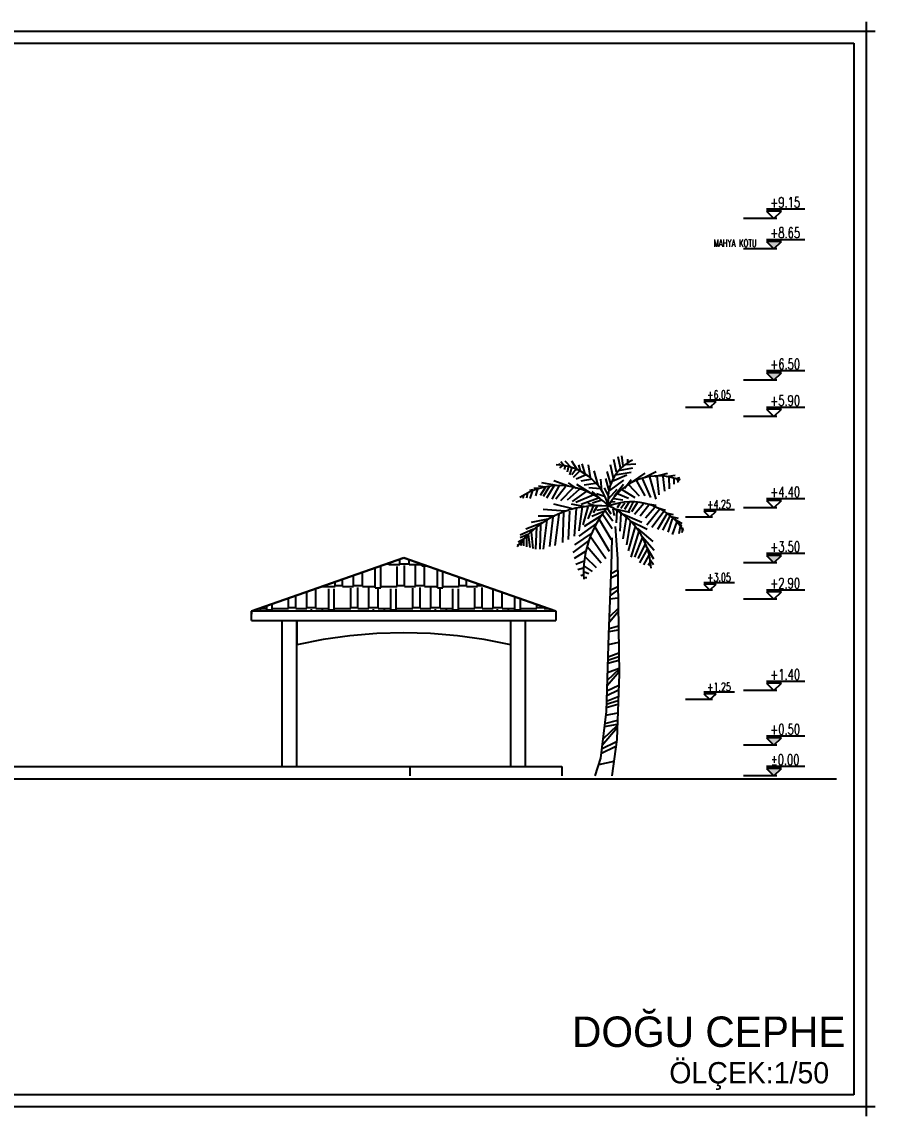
# Model space of a CAD drawing. Extents: x 3907.4 to 3911.57, y -3054.42 to -3053.7.
# Drawn here: x 3910.8143 to 3911.0948, y -3054.4197 to -3054.0601 of the extents above; entities that cross this region are included whole.
import ezdxf
from ezdxf.enums import TextEntityAlignment as Align

# ---------------------------------------------------------------- set-up
doc = ezdxf.new("R2010")
doc.units = 0
doc.header["$LTSCALE"] = 2
doc.header["$MEASUREMENT"] = 0
for name, color, linetype in [('DUVAR', 7, 'CONTINUOUS'), ('KİREMİT', 9, 'CONTINUOUS'), ('SıVA', 6, 'CONTINUOUS'), ('TEXT', 11, 'CONTINUOUS')]:
    doc.layers.add(name, color=color, linetype=linetype)
doc.styles.add('İSİM', font='comicbd.ttf')
doc.styles.add('KAPı-PEN', font='simplex.shx', dxfattribs={"width": 0.7, "height": 10})

msp = doc.modelspace()

# ---------------------------------------------------------------- hatches: boundary and pattern name
at = {"layer": 'TEXT'}
for points in [[(3911.059040014955, -3054.13225818283), (3911.064040014955, -3054.13225818283), (3911.061540014955, -3054.134658182831)], [(3911.059040014955, -3054.175410818685), (3911.064040014955, -3054.175410818685), (3911.061540014955, -3054.177810818685)], [(3911.059040014955, -3054.235410818685), (3911.064040014955, -3054.235410818685), (3911.061540014955, -3054.237810818685)], [(3911.059040014955, -3054.295410818685), (3911.064040014955, -3054.295410818685), (3911.061540014955, -3054.297810818685)], [(3911.059040014955, -3054.305410818685), (3911.064040014955, -3054.305410818685), (3911.061540014955, -3054.307810818685)]]:
    msp.add_hatch(color=3, dxfattribs=at).paths.add_polyline_path(points)

# ---------------------------------------------------------------- linework, layer by layer
at = {"layer": 'DUVAR', "color": 2}
for p, q in [((3910.939817502468, -3054.23625133768), (3910.889817502468, -3054.25375133768)), ((3910.889817502468, -3054.25375133768), (3910.939817502468, -3054.23625133768)), ((3910.989817502468, -3054.25375133768), (3910.939817502468, -3054.23625133768)), ((3910.939817502468, -3054.23625133768), (3910.989817502468, -3054.25375133768)), ((3910.989817502468, -3054.25375133768), (3910.889817502468, -3054.25375133768)), ((3910.889817502468, -3054.254695196036), (3910.889817502468, -3054.25375133768)), ((3910.889817502468, -3054.256810818685), (3910.889817502468, -3054.25375133768)), ((3910.889817502468, -3054.25375133768), (3910.889817502468, -3054.254695196036)), ((3910.989817502468, -3054.25375133768), (3910.989817502468, -3054.256810818685)), ((3910.889817502468, -3054.256810818685), (3910.989817502468, -3054.256810818685))]:
    msp.add_line(p, q, dxfattribs=at)
at = {"layer": 'DUVAR', "color": 3}
for p, q in [((3910.899817502469, -3054.304810818685), (3910.899817502469, -3054.256810818685)), ((3910.904649502468, -3054.256810818685), (3910.904649502468, -3054.264810818684)), ((3910.904649502468, -3054.304810818685), (3910.904649502468, -3054.256810818685)), ((3910.974985502468, -3054.264810818685), (3910.974985502468, -3054.256810818685)), ((3910.974985502468, -3054.304810818685), (3910.974985502468, -3054.256810818685)), ((3910.979817502468, -3054.304810818685), (3910.979817502468, -3054.256810818685)), ((3910.913351917804, -3054.26306462951), (3910.904649502468, -3054.264810818684)), ((3910.922131045666, -3054.261813723575), (3910.913351917804, -3054.26306462951)), ((3910.930961439078, -3054.261061726727), (3910.922131045666, -3054.261813723575)), ((3910.939817502468, -3054.260810818686), (3910.930961439078, -3054.261061726727)), ((3910.948673565859, -3054.261061726727), (3910.939817502468, -3054.260810818686)), ((3910.957503959271, -3054.261813723575), (3910.948673565859, -3054.261061726727)), ((3910.966283087133, -3054.263064629511), (3910.957503959271, -3054.261813723575)), ((3910.974985502468, -3054.264810818685), (3910.966283087133, -3054.263064629511))]:
    msp.add_line(p, q, dxfattribs=at)
at = {"layer": 'DUVAR', "color": 7}
for p, q in [((3910.505817502468, -3054.304810818685), (3910.941817502468, -3054.304810818685)), ((3910.941817502468, -3054.304810818685), (3910.941817502468, -3054.307810818685))]:
    msp.add_line(p, q, dxfattribs=at)
at = {"layer": 'DUVAR', "color": 11}
for p, q in [((3910.941817502468, -3054.304810818685), (3910.991817502468, -3054.304810818685)), ((3910.991817502468, -3054.304810818685), (3910.991817502468, -3054.307810818685))]:
    msp.add_line(p, q, dxfattribs=at)
at = {"layer": 'DUVAR', "color": 4}
msp.add_line((3910.394250460824, -3054.308810818685), (3911.082139237683, -3054.308810818685), dxfattribs=at)
at = {"layer": 'KİREMİT', "color": 9}
for p, q in [((3910.934975602744, -3054.238430653967), (3910.934975602744, -3054.237946002584)), ((3910.938575602744, -3054.238430653967), (3910.938575602744, -3054.236686002584)), ((3910.941575602744, -3054.238430653967), (3910.941575602744, -3054.236866672777)), ((3910.926275602744, -3054.245630653968), (3910.926275602744, -3054.240991002584)), ((3910.930475602744, -3054.246080653968), (3910.930475602744, -3054.239521002583)), ((3910.932275602744, -3054.246080653968), (3910.932275602744, -3054.239180653968)), ((3910.934448027361, -3054.238130653967), (3910.934975602744, -3054.238130653967)), ((3910.934975602744, -3054.238430653967), (3910.938575602744, -3054.238430653967)), ((3910.937675602744, -3054.245630653968), (3910.937675602744, -3054.239030653967)), ((3910.938575602744, -3054.238130653967), (3910.941575602744, -3054.238130653967)), ((3910.940075602744, -3054.245630653968), (3910.940075602744, -3054.238730653968)), ((3910.941575602744, -3054.238430653967), (3910.945775602744, -3054.238430653967)), ((3910.943675602744, -3054.245630653968), (3910.943675602744, -3054.238880653967)), ((3910.945775602744, -3054.238880653967), (3910.945775602744, -3054.238336672777)), ((3910.945775602744, -3054.238880653967), (3910.947329834718, -3054.238880653967)), ((3910.946675602744, -3054.245630653968), (3910.946675602744, -3054.239330653967)), ((3910.950875602744, -3054.246080653968), (3910.950875602744, -3054.240121672777)), ((3910.952675602744, -3054.246080653968), (3910.952675602744, -3054.240751672777)), ((3910.917275602744, -3054.245630653968), (3910.917275602744, -3054.244141002584)), ((3910.919675602745, -3054.245630653968), (3910.919675602745, -3054.243301002583)), ((3910.923275602745, -3054.245630653968), (3910.923275602745, -3054.242041002583)), ((3910.958075602744, -3054.245630653968), (3910.958075602744, -3054.242641672777)), ((3910.960475602744, -3054.245630653968), (3910.960475602744, -3054.243481672776)), ((3910.964075602744, -3054.245630653968), (3910.964075602744, -3054.244741672776)), ((3910.904375602744, -3054.252830653968), (3910.904375602744, -3054.248656002584)), ((3910.907975602745, -3054.252830653968), (3910.907975602745, -3054.247396002584)), ((3910.910975602744, -3054.252830653968), (3910.910975602744, -3054.246530653968)), ((3910.911733741647, -3054.246080653968), (3910.911875602744, -3054.246080653968)), ((3910.911875602744, -3054.246080653968), (3910.911875602744, -3054.246031002584)), ((3910.913019455932, -3054.245630653968), (3910.917275602744, -3054.245630653968)), ((3910.915175602745, -3054.253280653968), (3910.915175602745, -3054.246380653968)), ((3910.916975602745, -3054.253280653968), (3910.916975602745, -3054.246380653968)), ((3910.917275602744, -3054.245330653967), (3910.919675602745, -3054.245330653967)), ((3910.919675602745, -3054.245630653968), (3910.923275602745, -3054.245630653968)), ((3910.922375602745, -3054.252830653968), (3910.922375602745, -3054.246230653967)), ((3910.923275602745, -3054.245330653967), (3910.926275602744, -3054.245330653967)), ((3910.924775602744, -3054.252830653968), (3910.924775602744, -3054.245930653968)), ((3910.926275602744, -3054.245630653968), (3910.930475602744, -3054.245630653968)), ((3910.928375602744, -3054.252830653968), (3910.928375602744, -3054.246080653968)), ((3910.930475602744, -3054.246080653968), (3910.932275602744, -3054.246080653968)), ((3910.931375602744, -3054.252830653968), (3910.931375602744, -3054.246530653968)), ((3910.932275602744, -3054.245630653968), (3910.937675602744, -3054.245630653968)), ((3910.935575602744, -3054.253280653968), (3910.935575602744, -3054.246380653968)), ((3910.937375602744, -3054.253280653968), (3910.937375602744, -3054.246380653968)), ((3910.937675602744, -3054.245330653967), (3910.940075602744, -3054.245330653967)), ((3910.940075602744, -3054.245630653968), (3910.943675602744, -3054.245630653968)), ((3910.942775602744, -3054.252830653968), (3910.942775602744, -3054.246230653967)), ((3910.943675602744, -3054.245330653967), (3910.946675602744, -3054.245330653967)), ((3910.945175602744, -3054.252830653968), (3910.945175602744, -3054.245930653968)), ((3910.946675602744, -3054.245630653968), (3910.950875602744, -3054.245630653968)), ((3910.948775602744, -3054.252830653968), (3910.948775602744, -3054.246080653968)), ((3910.950875602744, -3054.246080653968), (3910.952675602744, -3054.246080653968)), ((3910.951775602744, -3054.252830653968), (3910.951775602744, -3054.246530653968)), ((3910.952675602744, -3054.245630653968), (3910.958075602744, -3054.245630653968)), ((3910.955975602744, -3054.253280653968), (3910.955975602744, -3054.246380653968)), ((3910.957775602744, -3054.253280653968), (3910.957775602744, -3054.246380653968)), ((3910.958075602744, -3054.245330653967), (3910.960475602744, -3054.245330653967)), ((3910.960475602744, -3054.245630653968), (3910.964075602744, -3054.245630653968)), ((3910.963175602744, -3054.252830653968), (3910.963175602744, -3054.246230653967)), ((3910.964075602744, -3054.245330653967), (3910.965758406147, -3054.245330653967)), ((3910.965575602744, -3054.252830653968), (3910.965575602744, -3054.245930653968)), ((3910.969175602744, -3054.252830653968), (3910.969175602744, -3054.246526672777)), ((3910.972175602744, -3054.252830653968), (3910.972175602744, -3054.247576672777)), ((3910.894775602744, -3054.253280653968), (3910.894775602744, -3054.252016002583)), ((3910.896575602744, -3054.253280653968), (3910.896575602744, -3054.251386002583)), ((3910.901975602744, -3054.252830653968), (3910.901975602744, -3054.249496002583)), ((3910.976375602744, -3054.253280653968), (3910.976375602744, -3054.249046672777)), ((3910.978175602744, -3054.253280653968), (3910.978175602744, -3054.249676672777)), ((3910.983575602744, -3054.252830653968), (3910.983575602744, -3054.251566672777)), ((3910.892448027361, -3054.252830653968), (3910.894775602744, -3054.252830653968)), ((3910.892675602744, -3054.25375133768), (3910.892675602744, -3054.253280653968)), ((3910.894775602744, -3054.253280653968), (3910.896575602744, -3054.253280653968)), ((3910.895675602744, -3054.25375133768), (3910.895675602744, -3054.253730653968)), ((3910.896575602744, -3054.252830653968), (3910.901975602744, -3054.252830653968)), ((3910.899875602744, -3054.25375133768), (3910.899875602744, -3054.253580653968)), ((3910.901675602744, -3054.25375133768), (3910.901675602744, -3054.253580653968)), ((3910.901975602744, -3054.252530653967), (3910.904375602744, -3054.252530653967)), ((3910.904375602744, -3054.252830653968), (3910.907975602745, -3054.252830653968)), ((3910.907075602744, -3054.25375133768), (3910.907075602744, -3054.253430653967)), ((3910.907975602745, -3054.252530653967), (3910.910975602744, -3054.252530653967)), ((3910.909475602744, -3054.25375133768), (3910.909475602744, -3054.253130653968)), ((3910.910975602744, -3054.252830653968), (3910.915175602745, -3054.252830653968)), ((3910.913075602744, -3054.25375133768), (3910.913075602744, -3054.253280653968)), ((3910.915175602745, -3054.253280653968), (3910.916975602745, -3054.253280653968)), ((3910.916075602745, -3054.25375133768), (3910.916075602745, -3054.253730653968)), ((3910.916975602745, -3054.252830653968), (3910.922375602745, -3054.252830653968)), ((3910.920275602744, -3054.25375133768), (3910.920275602744, -3054.253580653968)), ((3910.922075602744, -3054.25375133768), (3910.922075602744, -3054.253580653968)), ((3910.922375602745, -3054.252530653967), (3910.924775602744, -3054.252530653967)), ((3910.924775602744, -3054.252830653968), (3910.928375602744, -3054.252830653968)), ((3910.927475602744, -3054.25375133768), (3910.927475602744, -3054.253430653967)), ((3910.928375602744, -3054.252530653967), (3910.931375602744, -3054.252530653967)), ((3910.929875602744, -3054.25375133768), (3910.929875602744, -3054.253130653968)), ((3910.931375602744, -3054.252830653968), (3910.935575602744, -3054.252830653968)), ((3910.933475602744, -3054.25375133768), (3910.933475602744, -3054.253280653968)), ((3910.935575602744, -3054.253280653968), (3910.937375602744, -3054.253280653968)), ((3910.936475602744, -3054.25375133768), (3910.936475602744, -3054.253730653968)), ((3910.937375602744, -3054.252830653968), (3910.942775602744, -3054.252830653968)), ((3910.940675602744, -3054.25375133768), (3910.940675602744, -3054.253580653968)), ((3910.942475602744, -3054.25375133768), (3910.942475602744, -3054.253580653968)), ((3910.942775602744, -3054.252530653967), (3910.945175602744, -3054.252530653967)), ((3910.945175602744, -3054.252830653968), (3910.948775602744, -3054.252830653968)), ((3910.947875602744, -3054.25375133768), (3910.947875602744, -3054.253430653967)), ((3910.948775602744, -3054.252530653967), (3910.951775602744, -3054.252530653967)), ((3910.950275602744, -3054.25375133768), (3910.950275602744, -3054.253130653968)), ((3910.951775602744, -3054.252830653968), (3910.955975602744, -3054.252830653968)), ((3910.953875602744, -3054.25375133768), (3910.953875602744, -3054.253280653968)), ((3910.955975602744, -3054.253280653968), (3910.957775602744, -3054.253280653968)), ((3910.956875602744, -3054.25375133768), (3910.956875602744, -3054.253730653968)), ((3910.957775602744, -3054.252830653968), (3910.963175602744, -3054.252830653968)), ((3910.961075602744, -3054.25375133768), (3910.961075602744, -3054.253580653968)), ((3910.962875602744, -3054.25375133768), (3910.962875602744, -3054.253580653968)), ((3910.963175602744, -3054.252530653967), (3910.965575602744, -3054.252530653967)), ((3910.965575602744, -3054.252830653968), (3910.969175602744, -3054.252830653968)), ((3910.968275602744, -3054.25375133768), (3910.968275602744, -3054.253430653967)), ((3910.969175602744, -3054.252530653967), (3910.972175602744, -3054.252530653967)), ((3910.970675602744, -3054.25375133768), (3910.970675602744, -3054.253130653968)), ((3910.972175602744, -3054.252830653968), (3910.976375602744, -3054.252830653968)), ((3910.974275602744, -3054.25375133768), (3910.974275602744, -3054.253280653968)), ((3910.976375602744, -3054.253280653968), (3910.978175602744, -3054.253280653968)), ((3910.977275602744, -3054.25375133768), (3910.977275602744, -3054.253730653968)), ((3910.978175602744, -3054.252830653968), (3910.983575602744, -3054.252830653968)), ((3910.981475602744, -3054.25375133768), (3910.981475602744, -3054.253580653968)), ((3910.983275602744, -3054.25375133768), (3910.983275602744, -3054.253580653968)), ((3910.983575602744, -3054.252530653967), (3910.985975602744, -3054.252530653967)), ((3910.985975602744, -3054.252830653968), (3910.985975602744, -3054.252406672776)), ((3910.985975602744, -3054.252830653968), (3910.987186977575, -3054.252830653968)), ((3910.988675602744, -3054.25375133768), (3910.988675602744, -3054.253430653967))]:
    msp.add_line(p, q, dxfattribs=at)
at = {"layer": 'SıVA', "color": 9}
for p, q in [((3910.99121421903, -3054.205883082599), (3910.99093629903, -3054.205169562599)), ((3910.99260597903, -3054.206061642599), (3910.99149285903, -3054.204634602599)), ((3910.99497189903, -3054.206596602599), (3910.99288461903, -3054.204456042599)), ((3910.99705917903, -3054.207488682599), (3910.99511085903, -3054.204456042599)), ((3910.99942581903, -3054.208559322599), (3910.99845165903, -3054.205348122599)), ((3911.00972397903, -3054.208024362599), (3911.00888949903, -3054.203920362599)), ((3911.01111573903, -3054.206596602599), (3911.01028053903, -3054.203028282599)), ((3911.01195093903, -3054.205883082599), (3911.01153333903, -3054.202671882599)), ((3911.01278613903, -3054.205526682599), (3911.01612621903, -3054.205348122599)), ((3911.01334269903, -3054.203742522599), (3911.01334269903, -3054.204991002599)), ((3910.99204941903, -3054.205883082599), (3910.99107525903, -3054.206596602599)), ((3910.99288461903, -3054.206061642599), (3910.99260597903, -3054.207132282599)), ((3910.99399773903, -3054.206061642599), (3910.99358013903, -3054.208024362599)), ((3910.99497189903, -3054.206775162599), (3910.99427637903, -3054.208916442599)), ((3910.99636365903, -3054.207132282599), (3910.99511085903, -3054.208916442599)), ((3910.99747677903, -3054.207845802599), (3910.99552845903, -3054.209808522599)), ((3910.99984269903, -3054.208916442599), (3910.99650261903, -3054.210343482599)), ((3910.99789437903, -3054.207667242599), (3910.99733781903, -3054.205704522599)), ((3911.00123445903, -3054.209808522599), (3911.00053893903, -3054.205704522599)), ((3911.00374005903, -3054.212306202599), (3911.00248725903, -3054.207667242599)), ((3911.00791533903, -3054.211949802599), (3911.00666253903, -3054.207845802599)), ((3911.00874981903, -3054.210165642599), (3911.00777565903, -3054.205704522599)), ((3911.00833221903, -3054.211057722599), (3911.01320373903, -3054.208916442599)), ((3911.00930637903, -3054.208916442599), (3911.01459549903, -3054.208024362599)), ((3911.01042021903, -3054.207488682599), (3911.01515205903, -3054.206596602599)), ((3911.01473445903, -3054.211414122599), (3911.01918765903, -3054.208380762599)), ((3911.01890973903, -3054.209808522599), (3911.02280637903, -3054.207845802599)), ((3911.02238877903, -3054.209451402599), (3911.02656405903, -3054.208380762599)), ((3911.02614645903, -3054.209451402599), (3911.02906893903, -3054.209095002599)), ((3910.98634341903, -3054.213019722599), (3910.98411645903, -3054.212663322599)), ((3910.99010109903, -3054.212484762599), (3910.98522957903, -3054.211592682599)), ((3910.98773517903, -3054.212663322599), (3910.98564717903, -3054.216053082599)), ((3910.98912693903, -3054.212663322599), (3910.98676101903, -3054.216588762599)), ((3910.99079661903, -3054.212663322599), (3910.98856965903, -3054.216945162599)), ((3910.99399773903, -3054.212663322599), (3910.98912693903, -3054.210879162599)), ((3910.99302357903, -3054.212841882599), (3910.98982245903, -3054.216945162599)), ((3910.99664229903, -3054.213376842599), (3910.99399773903, -3054.211592682599)), ((3911.00109549903, -3054.214803882599), (3910.99678125903, -3054.212127642599)), ((3911.00179101903, -3054.210343482599), (3910.99803333903, -3054.211057722599)), ((3911.00290485903, -3054.211771242599), (3910.99914717903, -3054.212306202599)), ((3911.00499213903, -3054.214268922599), (3911.00457453903, -3054.210343482599)), ((3911.00721909903, -3054.213733962599), (3911.00624493903, -3054.210165642599)), ((3911.01208989903, -3054.210700602599), (3911.00749773903, -3054.214090362599)), ((3911.01208989903, -3054.212127642599), (3911.00902845903, -3054.216053082599)), ((3911.01236853903, -3054.213376842599), (3911.01459549903, -3054.210522042599)), ((3911.01376029903, -3054.212127642599), (3911.01723933903, -3054.215874522599)), ((3911.01640485903, -3054.210879162599), (3911.01904869903, -3054.215874522599)), ((3911.01821349903, -3054.210165642599), (3911.02099701903, -3054.216410202599)), ((3911.02057941903, -3054.209629962599), (3911.02266741903, -3054.216945162599)), ((3911.02308501903, -3054.209273562599), (3911.02364157903, -3054.215518122599)), ((3911.02503333903, -3054.209451402599), (3911.02558989903, -3054.214268922599)), ((3911.02698165903, -3054.209629962599), (3911.02712061903, -3054.213555402599)), ((3911.02865205903, -3054.210165642599), (3911.02865205903, -3054.211949802599)), ((3911.02934757903, -3054.210165642599), (3911.03060037903, -3054.209808522599)), ((3911.02976517903, -3054.210343482599), (3911.03004309903, -3054.211414122599)), ((3910.97924565903, -3054.215874522599), (3910.97896701903, -3054.216766602599)), ((3910.98049773903, -3054.214803882599), (3910.98021981903, -3054.216588762599)), ((3910.98230709903, -3054.213911802599), (3910.98119397903, -3054.214090362599)), ((3910.98216813903, -3054.214090362599), (3910.98133293903, -3054.216766602599)), ((3910.98453405903, -3054.213376842599), (3910.98258573903, -3054.213376842599)), ((3910.98383781903, -3054.213555402599), (3910.98314229903, -3054.215874522599)), ((3910.98648237903, -3054.213019722599), (3910.98467301903, -3054.215695962599)), ((3910.99552845903, -3054.213198282599), (3910.99135317903, -3054.217480842599)), ((3910.99747677903, -3054.213733962599), (3910.99358013903, -3054.217302282599)), ((3910.99984269903, -3054.214447482599), (3910.99525053903, -3054.217658682599)), ((3911.00234829903, -3054.215518122599), (3910.99636365903, -3054.218015802599)), ((3911.00443557903, -3054.213555402599), (3911.00067789903, -3054.213198282599)), ((3911.00443557903, -3054.216766602599), (3911.00179101903, -3054.214447482599)), ((3911.00582733903, -3054.216053082599), (3911.00318349903, -3054.215161002599)), ((3911.00721909903, -3054.216053082599), (3911.00582733903, -3054.213198282599)), ((3911.00986365903, -3054.213733962599), (3911.00708013903, -3054.216945162599)), ((3911.01028053903, -3054.215161002599), (3911.01376029903, -3054.216588762599)), ((3911.01153333903, -3054.213733962599), (3911.01584757903, -3054.216410202599)), ((3910.99497189903, -3054.219978522599), (3910.98912693903, -3054.218550762599)), ((3910.99942581903, -3054.219442842599), (3910.99497189903, -3054.218550762599)), ((3910.99650261903, -3054.219978522599), (3910.99580709903, -3054.229077882599)), ((3910.99845165903, -3054.219442842599), (3910.99733781903, -3054.227293722599)), ((3911.00387901903, -3054.216588762599), (3910.99817301903, -3054.218729322599)), ((3911.00039997903, -3054.219442842599), (3910.99872957903, -3054.225331002599)), ((3911.00262621903, -3054.219086442599), (3911.00039997903, -3054.218372922599)), ((3911.00206965903, -3054.219265002599), (3911.00039997903, -3054.223368282599)), ((3911.00499213903, -3054.217302282599), (3911.00193069903, -3054.218194362599)), ((3911.00346141903, -3054.219265002599), (3911.00206965903, -3054.221405562599)), ((3911.00680149903, -3054.219978522599), (3911.00318349903, -3054.220692042599)), ((3911.00680149903, -3054.219978522599), (3911.00791533903, -3054.221762682599)), ((3911.00819325903, -3054.217658682599), (3911.00930637903, -3054.217837242599)), ((3911.00888949903, -3054.216766602599), (3911.01181197903, -3054.217123722599)), ((3911.01083781903, -3054.218372922599), (3911.01000261903, -3054.219799962599)), ((3911.01250749903, -3054.218194362599), (3911.01125469903, -3054.219978522599)), ((3911.01389925903, -3054.217837242599), (3911.01236853903, -3054.220334922599)), ((3911.01529101903, -3054.217837242599), (3911.01376029903, -3054.220870602599)), ((3911.01682173903, -3054.217837242599), (3911.01473445903, -3054.221049162599)), ((3911.01877005903, -3054.218372922599), (3911.01570861903, -3054.221941242599)), ((3911.02044045903, -3054.218907882599), (3911.01751797903, -3054.222476202599)), ((3911.01918765903, -3054.218372922599), (3911.02280637903, -3054.218907882599)), ((3911.02238877903, -3054.219621402599), (3911.01932733903, -3054.223189722599)), ((3911.02308501903, -3054.219621402599), (3911.02586853903, -3054.220513482599)), ((3910.98717861903, -3054.223546842599), (3910.98175053903, -3054.224617482599)), ((3910.98954381903, -3054.222476202599), (3910.98397749903, -3054.222476202599)), ((3910.99288461903, -3054.220870602599), (3910.98564717903, -3054.220334922599)), ((3910.98884829903, -3054.222833322599), (3910.98773517903, -3054.232467642599)), ((3910.99079661903, -3054.221941242599), (3910.98954381903, -3054.232111242599)), ((3910.99232733903, -3054.221227002599), (3910.99204941903, -3054.231219162599)), ((3910.99427637903, -3054.220870602599), (3910.99385877903, -3054.230148522599)), ((3911.00485317903, -3054.222297642599), (3910.99914717903, -3054.225865962599)), ((3911.00582733903, -3054.220870602599), (3911.00165205903, -3054.222654762599)), ((3911.00527077903, -3054.221941242599), (3911.00833221903, -3054.226580202599)), ((3911.00610597903, -3054.220870602599), (3911.00861085903, -3054.224081802599)), ((3911.00861085903, -3054.220157082599), (3911.00902845903, -3054.222297642599)), ((3911.00916741903, -3054.220157082599), (3911.01417789903, -3054.221227002599)), ((3911.00986365903, -3054.220513482599), (3911.00965341903, -3054.224684442599)), ((3911.01125469903, -3054.221584122599), (3911.01083781903, -3054.227472282599)), ((3911.01097677903, -3054.221405562599), (3911.01807453903, -3054.224438922599)), ((3911.01292509903, -3054.223011882599), (3911.01181197903, -3054.229969962599)), ((3911.02392021903, -3054.220334922599), (3911.01974421903, -3054.225509562599)), ((3911.02545093903, -3054.220870602599), (3911.02141461903, -3054.226223082599)), ((3911.02628541903, -3054.221762682599), (3911.02322397903, -3054.226936602599)), ((3911.02725957903, -3054.222476202599), (3911.02489437903, -3054.227115162599)), ((3911.02600749903, -3054.221405562599), (3911.02837341903, -3054.221941242599)), ((3911.02809477903, -3054.223368282599), (3911.02670301903, -3054.227828682599)), ((3911.02767717903, -3054.222654762599), (3911.03004309903, -3054.223189722599)), ((3911.02879101903, -3054.223546842599), (3911.03129589903, -3054.224973882599)), ((3910.98244605903, -3054.226758762599), (3910.97813181903, -3054.228720762599)), ((3910.98564717903, -3054.224617482599), (3910.97994117903, -3054.226758762599)), ((3910.98342093903, -3054.226044522599), (3910.98314229903, -3054.233359722599)), ((3910.98481197903, -3054.225331002599), (3910.98453405903, -3054.233359722599)), ((3910.98689997903, -3054.223725402599), (3910.98564717903, -3054.233359722599)), ((3911.00332245903, -3054.224796042599), (3910.99733781903, -3054.229077882599)), ((3911.00262621903, -3054.226044522599), (3911.00735805903, -3054.234073962599)), ((3911.00415765903, -3054.223725402599), (3911.00805429903, -3054.230148522599)), ((3911.009373278006, -3054.225945378685), (3911.010101438006, -3054.236528418685)), ((3911.01431685903, -3054.224438922599), (3911.01306405903, -3054.231932682599)), ((3911.01584757903, -3054.226223082599), (3911.01362133903, -3054.233895402599)), ((3911.01403821903, -3054.223903962599), (3911.01988389903, -3054.226758762599)), ((3911.01668277903, -3054.226580202599), (3911.02169325903, -3054.230862042599)), ((3911.02948653903, -3054.224617482599), (3911.02809477903, -3054.228542922599)), ((3911.03032173903, -3054.225152442599), (3911.03129589903, -3054.225688122599)), ((3911.03073933903, -3054.226044522599), (3911.03032173903, -3054.228364362599)), ((3911.03143485903, -3054.226758762599), (3911.03129589903, -3054.228007242599)), ((3911.03143485903, -3054.226580202599), (3911.03185245903, -3054.226580202599)), ((3910.97938461903, -3054.229969962599), (3910.97743629903, -3054.231040602599)), ((3910.98063741903, -3054.228542922599), (3910.97813181903, -3054.229612842599)), ((3910.97924565903, -3054.230327082599), (3910.97924565903, -3054.232289802599)), ((3910.98021981903, -3054.229077882599), (3910.98021981903, -3054.232646202599)), ((3910.98077637903, -3054.228542922599), (3910.98133293903, -3054.232824762599)), ((3910.98175053903, -3054.227650842599), (3910.98230709903, -3054.233181882599)), ((3911.00067789903, -3054.230504922599), (3910.99538949903, -3054.234430362599)), ((3911.00179101903, -3054.228007242599), (3910.99594605903, -3054.231932682599)), ((3911.00123445903, -3054.229256442599), (3911.00624493903, -3054.236393082599)), ((3911.008294718006, -3054.229643778685), (3911.007973118006, -3054.238915458685)), ((3911.01710037903, -3054.227472282599), (3911.01445581903, -3054.236035962599)), ((3911.01821349903, -3054.229612842599), (3911.01570861903, -3054.236035962599)), ((3911.01821349903, -3054.229256442599), (3911.02211085903, -3054.233716842599)), ((3910.97827149903, -3054.231219162599), (3910.97715765903, -3054.232111242599)), ((3910.97854941903, -3054.231040602599), (3910.97827149903, -3054.232289802599)), ((3910.99970373903, -3054.234073962599), (3910.99580709903, -3054.236393082599)), ((3911.00012133903, -3054.232467642599), (3911.00471421903, -3054.237820122599)), ((3911.01918765903, -3054.231754122599), (3911.01682173903, -3054.236393082599)), ((3911.01988389903, -3054.233359722599), (3911.01737901903, -3054.237820122599)), ((3911.01946629903, -3054.232289802599), (3911.02197117903, -3054.236571642599)), ((3910.99914717903, -3054.237285162599), (3910.99636365903, -3054.238355802599)), ((3910.99942581903, -3054.235858122599), (3911.00304381903, -3054.239426442599)), ((3911.010101438006, -3054.236528418685), (3911.010633278006, -3054.274386498685)), ((3911.02044045903, -3054.235322442599), (3911.01863109903, -3054.238534362599)), ((3911.02085805903, -3054.237642282599), (3911.02016253903, -3054.238712202599)), ((3911.02099701903, -3054.236928042599), (3911.02197117903, -3054.238355802599)), ((3910.99886853903, -3054.239604282599), (3910.99705917903, -3054.240139962599)), ((3910.99886853903, -3054.238712202599), (3911.00179101903, -3054.240674922599)), ((3910.99914717903, -3054.240853482599), (3911.00067789903, -3054.241389162599)), ((3911.007973118006, -3054.238915458685), (3911.007174878006, -3054.261426018685)), ((3911.010197918006, -3054.240301218685), (3911.007877598006, -3054.241445538685)), ((3910.99900821903, -3054.241745562599), (3910.99803333903, -3054.242102682599)), ((3910.99900821903, -3054.242637642599), (3910.99998237903, -3054.242637642599)), ((3911.010197918006, -3054.241788258685), (3911.007877598006, -3054.242932578685)), ((3911.010197918006, -3054.246707778685), (3911.007610238006, -3054.248652738685)), ((3911.010197918006, -3054.245792418685), (3911.007699518006, -3054.246936738685)), ((3911.010197918006, -3054.249453378685), (3911.007610238006, -3054.249796578685)), ((3911.010287198006, -3054.252885378685), (3911.007431678006, -3054.255630978685)), ((3911.010376478006, -3054.253914978685), (3911.007431678006, -3054.257346978685)), ((3911.010465758006, -3054.258719778685), (3911.007342398006, -3054.259520898685)), ((3911.007174878006, -3054.261426018685), (3911.006376638006, -3054.286664898685)), ((3911.010376478006, -3054.259978338685), (3911.007163838006, -3054.260550498685)), ((3911.010488397979, -3054.264073472867), (3911.007074558006, -3054.264783138685)), ((3911.01055422075, -3054.268758949207), (3911.006896478006, -3054.269931138685)), ((3911.010570264468, -3054.26990099259), (3911.006896478006, -3054.270960738685)), ((3911.010555038006, -3054.267528738685), (3911.006985278006, -3054.268901538685)), ((3911.010610300853, -3054.272750911084), (3911.006697719846, -3054.276512881728)), ((3911.010622990458, -3054.273654197966), (3911.006697719846, -3054.278228881728)), ((3911.010608185104, -3054.272600305302), (3911.006775758006, -3054.274045458685)), ((3911.010633278006, -3054.274386498685), (3911.009835038006, -3054.295873698685)), ((3911.010493977281, -3054.278136226251), (3911.006585412727, -3054.280063826146)), ((3911.010437703398, -3054.279651019031), (3911.006585412727, -3054.281550866147)), ((3911.010305635663, -3054.283206047375), (3911.006390109949, -3054.284460848045)), ((3911.010262266059, -3054.284373479936), (3911.006390109949, -3054.285490448045)), ((3911.010352610682, -3054.281941563481), (3911.006478909949, -3054.283431248045)), ((3911.006376638006, -3054.286664898685), (3911.004514238006, -3054.302012898685)), ((3911.010156802065, -3054.287212382933), (3911.006180896235, -3054.288038890469)), ((3911.010005088772, -3054.291296234747), (3911.005261157055, -3054.295857554199)), ((3911.010016464993, -3054.290990007122), (3911.005759817815, -3054.291748101166)), ((3911.010064881354, -3054.289686724871), (3911.005879694981, -3054.290760195911)), ((3911.00997411054, -3054.292130113613), (3911.005011671535, -3054.297913559234)), ((3911.009514999103, -3054.298267397176), (3911.004679350475, -3054.300652210236)), ((3911.009727852249, -3054.296675383676), (3911.004871280938, -3054.299070515245)), ((3911.009835038006, -3054.295873698685), (3911.008239038006, -3054.307810818685)), ((3911.004514238006, -3054.302012898685), (3911.002651838006, -3054.307810818685)), ((3911.008861630699, -3054.303154199833), (3911.003810332226, -3054.304204258972))]:
    msp.add_line(p, q, dxfattribs=at)
for centre, radius, start, end in [((3911.02121013903, -3054.216869562599), 0.0141948144, 115.8877100420903, 189.7150000453611), ((3910.98951429903, -3054.223983882599), 0.0182847024, 16.11799999473387, 88.59680997754877), ((3910.99088805903, -3054.235666602599), 0.0231754032, 45.67870005105564, 123.8072800163196), ((3911.02359405903, -3054.227924442599), 0.0186469632, 67.46949992595765, 152.3288499941389), ((3911.00374653903, -3054.251955162599), 0.03285998640000001, 84.17727003012348, 144.0122300117549), ((3911.03155869903, -3054.241007562599), 0.032622696, 138.621520004735, 183.8057000331154), ((3910.99757901903, -3054.240669162599), 0.0235811376, 2.586699948732705, 66.24080001684467), ((3911.01460917903, -3054.238265082599), 0.0204379776, 32.46779999686204, 111.6168899795751)]:
    msp.add_arc(centre, radius, start, end, dxfattribs=at)
at = {"layer": 'TEXT', "color": 30}
for p, q in [((3911.091807748976, -3054.060082252563), (3911.091807748976, -3054.419684015943)), ((3910.371821334198, -3054.063082252564), (3911.094807748976, -3054.063082252564)), ((3911.094807748976, -3054.416684015943), (3910.371821334198, -3054.416684015943))]:
    msp.add_line(p, q, dxfattribs=at)
at = {"layer": 'TEXT', "color": 5, "ltscale": 50}
for p, q in [((3910.378821334198, -3054.067082252564), (3911.087807748976, -3054.067082252564)), ((3911.087807748976, -3054.067082252564), (3911.087807748976, -3054.412684015943)), ((3911.087807748976, -3054.412684015943), (3910.378821334198, -3054.412684015943))]:
    msp.add_line(p, q, dxfattribs=at)
at = {"layer": 'TEXT', "color": 3}
for p, q in [((3911.071647444361, -3054.121658182831), (3911.059040014955, -3054.121658182831)), ((3911.059040014955, -3054.122258182831), (3911.061540014955, -3054.12465818283)), ((3911.064040014955, -3054.122258182831), (3911.059040014955, -3054.122258182831)), ((3911.061540014955, -3054.12465818283), (3911.064040014955, -3054.122258182831)), ((3911.062540014955, -3054.12465818283), (3911.051540014955, -3054.12465818283)), ((3911.071647444361, -3054.131658182831), (3911.059040014955, -3054.131658182831)), ((3911.059040014955, -3054.13225818283), (3911.061540014955, -3054.134658182831)), ((3911.064040014955, -3054.13225818283), (3911.059040014955, -3054.13225818283)), ((3911.061540014955, -3054.134658182831), (3911.064040014955, -3054.13225818283)), ((3911.062540014955, -3054.134658182831), (3911.051540014955, -3054.134658182831)), ((3911.071647444361, -3054.174810818685), (3911.059040014955, -3054.174810818685)), ((3911.059040014955, -3054.175410818685), (3911.061540014955, -3054.177810818685)), ((3911.064040014955, -3054.175410818685), (3911.059040014955, -3054.175410818685)), ((3911.061540014955, -3054.177810818685), (3911.064040014955, -3054.175410818685)), ((3911.062540014955, -3054.177810818685), (3911.051540014955, -3054.177810818685)), ((3911.041311426127, -3054.186810818685), (3911.032511426127, -3054.186810818685)), ((3911.048597369651, -3054.184410818685), (3911.038511426127, -3054.184410818685)), ((3911.038511426127, -3054.184890818685), (3911.040511426127, -3054.186810818685)), ((3911.042511426127, -3054.184890818685), (3911.038511426127, -3054.184890818685)), ((3911.040511426127, -3054.186810818685), (3911.042511426127, -3054.184890818685)), ((3911.071647444361, -3054.186810818685), (3911.059040014955, -3054.186810818685)), ((3911.059040014955, -3054.187410818685), (3911.061540014955, -3054.189810818685)), ((3911.064040014955, -3054.187410818685), (3911.059040014955, -3054.187410818685)), ((3911.061540014955, -3054.189810818685), (3911.064040014955, -3054.187410818685)), ((3911.062540014955, -3054.189810818685), (3911.051540014955, -3054.189810818685)), ((3911.062540014955, -3054.219810818685), (3911.051540014955, -3054.219810818685)), ((3911.071647444361, -3054.216810818685), (3911.059040014955, -3054.216810818685)), ((3911.059040014955, -3054.217410818685), (3911.061540014955, -3054.219810818685)), ((3911.064040014955, -3054.217410818685), (3911.059040014955, -3054.217410818685)), ((3911.061540014955, -3054.219810818685), (3911.064040014955, -3054.217410818685)), ((3911.041311426127, -3054.222810818685), (3911.032511426127, -3054.222810818685)), ((3911.048597369651, -3054.220410818685), (3911.038511426127, -3054.220410818685)), ((3911.038511426127, -3054.220890818685), (3911.040511426127, -3054.222810818685)), ((3911.042511426127, -3054.220890818685), (3911.038511426127, -3054.220890818685)), ((3911.040511426127, -3054.222810818685), (3911.042511426127, -3054.220890818685)), ((3911.062540014955, -3054.237810818685), (3911.051540014955, -3054.237810818685)), ((3911.071647444361, -3054.234810818685), (3911.059040014955, -3054.234810818685)), ((3911.059040014955, -3054.235410818685), (3911.061540014955, -3054.237810818685)), ((3911.064040014955, -3054.235410818685), (3911.059040014955, -3054.235410818685)), ((3911.061540014955, -3054.237810818685), (3911.064040014955, -3054.235410818685)), ((3911.048597369651, -3054.244410818685), (3911.038511426127, -3054.244410818685)), ((3911.038511426127, -3054.244890818685), (3911.040511426127, -3054.246810818685)), ((3911.042511426127, -3054.244890818685), (3911.038511426127, -3054.244890818685)), ((3911.040511426127, -3054.246810818685), (3911.042511426127, -3054.244890818685)), ((3911.041311426127, -3054.246810818685), (3911.032511426127, -3054.246810818685)), ((3911.071647444361, -3054.246810818685), (3911.059040014955, -3054.246810818685)), ((3911.059040014955, -3054.247410818685), (3911.061540014955, -3054.249810818685)), ((3911.064040014955, -3054.247410818685), (3911.059040014955, -3054.247410818685)), ((3911.061540014955, -3054.249810818685), (3911.064040014955, -3054.247410818685)), ((3911.062540014955, -3054.249810818685), (3911.051540014955, -3054.249810818685)), ((3911.071647444361, -3054.276810818685), (3911.059040014955, -3054.276810818685)), ((3911.059040014955, -3054.277410818685), (3911.061540014955, -3054.279810818685)), ((3911.064040014955, -3054.277410818685), (3911.059040014955, -3054.277410818685)), ((3911.061540014955, -3054.279810818685), (3911.064040014955, -3054.277410818685)), ((3911.048597369651, -3054.280410818685), (3911.038511426127, -3054.280410818685)), ((3911.038511426127, -3054.280890818685), (3911.040511426127, -3054.282810818685)), ((3911.042511426127, -3054.280890818685), (3911.038511426127, -3054.280890818685)), ((3911.040511426127, -3054.282810818685), (3911.042511426127, -3054.280890818685)), ((3911.062540014955, -3054.279810818685), (3911.051540014955, -3054.279810818685)), ((3911.041311426127, -3054.282810818685), (3911.032511426127, -3054.282810818685)), ((3911.071647444361, -3054.294810818685), (3911.059040014955, -3054.294810818685)), ((3911.059040014955, -3054.295410818685), (3911.061540014955, -3054.297810818685)), ((3911.064040014955, -3054.295410818685), (3911.059040014955, -3054.295410818685)), ((3911.061540014955, -3054.297810818685), (3911.064040014955, -3054.295410818685)), ((3911.062540014955, -3054.297810818685), (3911.051540014955, -3054.297810818685)), ((3911.071647444361, -3054.304810818685), (3911.059040014955, -3054.304810818685)), ((3911.059040014955, -3054.305410818685), (3911.061540014955, -3054.307810818685)), ((3911.064040014955, -3054.305410818685), (3911.059040014955, -3054.305410818685)), ((3911.061540014955, -3054.307810818685), (3911.064040014955, -3054.305410818685)), ((3911.062540014955, -3054.307810818685), (3911.051540014955, -3054.307810818685))]:
    msp.add_line(p, q, dxfattribs=at)

# ---------------------------------------------------------------- texts
at = {"layer": 'TEXT', "color": 1, "style": 'KAPı-PEN', "width": 0.7}
msp.add_text('MAHYA KOTU', height=0.0024, dxfattribs=at).set_placement((3911.041670389187, -3054.133997602402))
at = {"layer": 'TEXT', "style": 'İSİM'}
for s, height, p in [('DOĞU CEPHE', 0.01, (3910.995158345747, -3054.396947318426)), ('ÖLÇEK:1/50', 0.007, (3911.027140023721, -3054.408932134655))]:
    msp.add_text(s, height=height, dxfattribs=at).set_placement(p)
at = {"layer": 'TEXT', "color": 3, "style": 'KAPı-PEN', "width": 0.7}
for tag, text, height, p in [('+9.15', '+0.50', 0.0034, (3911.065237835608, -3054.121101174961)), ('+8.65', '+8.65', 0.0034, (3911.065237835608, -3054.131101174961)), ('+6.50', '+6.50', 0.0034, (3911.065237835608, -3054.174253810816)), ('+6.05', '+0.50', 0.002720000000000001, (3911.043469682649, -3054.183965212389)), ('+5.90', '+0.50', 0.0034, (3911.065237835608, -3054.186253810815)), ('+4.40', '+0.50', 0.0034, (3911.065237835608, -3054.216253810815)), ('+4.25', '+0.50', 0.002720000000000001, (3911.043469682649, -3054.21996521239)), ('+3.50', '+3.50', 0.0034, (3911.065237835608, -3054.234253810816)), ('+3.05', '+0.50', 0.002720000000000001, (3911.043469682649, -3054.243965212389)), ('+2.90', '+0.50', 0.0034, (3911.065237835608, -3054.246253810815)), ('+1.40', '+0.50', 0.0034, (3911.065237835608, -3054.276253810815)), ('+1.25', '+0.50', 0.002720000000000001, (3911.043469682649, -3054.279965212389)), ('+0.50', '+0.50', 0.0034, (3911.065237835608, -3054.294253810815)), ('±0.00', '±0.00', 0.0034, (3911.065237835608, -3054.304253810815))]:
    msp.add_attdef(tag, text=text, height=height, dxfattribs=at).set_placement(p, align=Align.CENTER)

doc.saveas('drawing.dxf')
